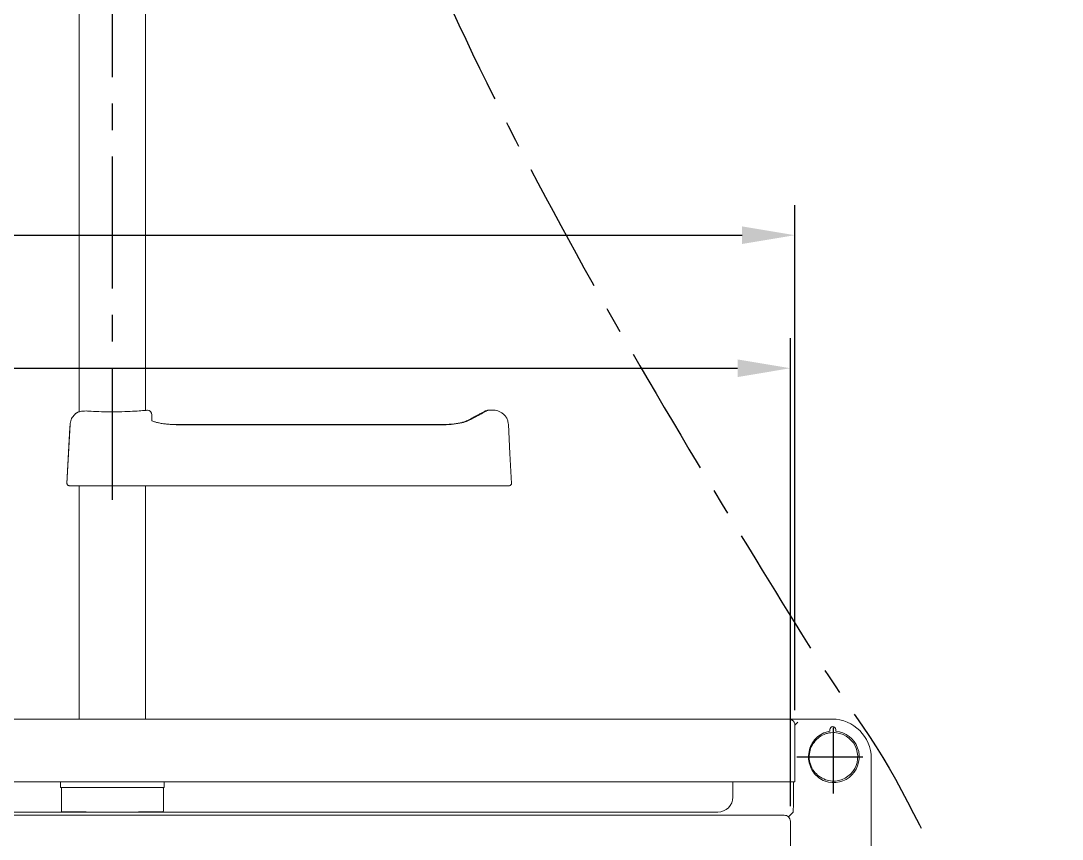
# Model space of a CAD drawing. Extents: x 2239 to 2659, y -1043 to -449.
# Drawn here: x 2356.2 to 2425.2, y -858.3 to -804.1 of the extents above; entities that cross this region are included whole.
import ezdxf

# ---------------------------------------------------------------- set-up
doc = ezdxf.new("R2010")
doc.units = 0
doc.header["$LTSCALE"] = 7
doc.header["$MEASUREMENT"] = 0
doc.linetypes.add('CENTER', pattern=[2, 1.25, -0.25, 0.25, -0.25])
doc.layers.get('0').update_dxf_attribs({"color": 2, "linetype": 'CONTINUOUS'})
doc.layers.add('CL', color=1, linetype='CENTER')
doc.layers.add('D', color=2, linetype='CONTINUOUS')

msp = doc.modelspace()

# ---------------------------------------------------------------- linework, layer by layer
at = {"color": 1, "linetype": 'CENTER'}
msp.add_line((2362.251, -835.792), (2362.247, -583.382), dxfattribs=at)
at = {"color": 7, "linetype": 'Continuous', "lineweight": 15}
for p, q in [((2360.051, -741.089), (2360.051, -829.962)), ((2364.451, -829.864), (2364.451, -741.088)), ((2364.875, -830.549), (2364.861, -830.129)), ((2387.491, -829.852), (2387.131, -829.852)), ((2359.447, -830.803), (2359.447, -830.803)), ((2384.155, -830.803), (2366.476, -830.803)), ((2384.155, -830.815), (2366.476, -830.815)), ((2384.155, -830.803), (2384.155, -830.803)), ((2359.242, -834.705), (2359.242, -834.712)), ((2359.242, -834.705), (2359.242, -834.705)), ((2359.242, -834.712), (2359.242, -834.705)), ((2360.051, -834.852), (2360.051, -850.316)), ((2384.445, -834.852), (2363.497, -834.852)), ((2364.451, -850.316), (2364.451, -834.852)), ((2315.151, -850.316), (2362.251, -850.316)), ((2362.251, -850.316), (2409.952, -850.316)), ((2407.689, -850.514), (2407.489, -850.716)), ((2407.489, -850.716), (2407.489, -854.478)), ((2409.802, -851.126), (2409.802, -851.017)), ((2410.202, -851.126), (2410.202, -851.017)), ((2412.551, -852.916), (2412.551, -875.716)), ((2403.187, -854.478), (2321.915, -854.478)), ((2358.82, -854.478), (2358.82, -854.485)), ((2407.187, -854.478), (2403.187, -854.478)), ((2403.378, -854.483), (2403.378, -855.483)), ((2407.389, -854.478), (2407.187, -854.478)), ((2407.388, -854.478), (2407.388, -855.497)), ((2407.389, -854.478), (2407.388, -854.478)), ((2407.489, -854.478), (2407.389, -854.478)), ((2358.814, -854.514), (2358.811, -854.856)), ((2365.69, -854.856), (2358.811, -854.856)), ((2358.871, -854.916), (2358.871, -856.396)), ((2365.631, -856.396), (2365.631, -854.916)), ((2365.69, -854.856), (2365.687, -854.514)), ((2322.724, -856.478), (2402.378, -856.483)), ((2360.151, -856.456), (2358.931, -856.456)), ((2365.571, -856.456), (2364.351, -856.456)), ((2407.383, -856.489), (2407.07, -856.802)), ((2407.383, -856.472), (2407.383, -856.484)), ((2406.787, -856.685), (2318.315, -856.685)), ((2407.187, -877.552), (2407.187, -857.08))]:
    msp.add_line(p, q, dxfattribs=at)
at = {"color": 8, "linetype": 'Continuous', "lineweight": 15}
for p, q in [((2366.476, -830.815), (2366.476, -830.803)), ((2384.155, -830.815), (2384.155, -830.803)), ((2365.236, -854.478), (2365.236, -854.485))]:
    msp.add_line(p, q, dxfattribs=at)
at = {"color": 7, "linetype": 'Continuous', "lineweight": 15, "flags": 128}
for points in [[(2359.923, -830.006), (2359.946, -829.995), (2359.961, -829.992)], [(2359.447, -830.803), (2359.407, -831.564), (2359.242, -834.705)], [(2359.447, -830.803), (2359.407, -831.564), (2359.242, -834.705)], [(2359.447, -830.803), (2359.436, -831.003), (2359.394, -831.802), (2359.242, -834.705)], [(2388.705, -834.704), (2388.602, -832.728), (2388.501, -830.805)]]:
    msp.add_lwpolyline(points, dxfattribs=at)
at = {"color": 7, "linetype": 'Continuous', "lineweight": 15}
for centre, radius, start, end in [((2364.561, -830.152), 0.3, 0.01203, 87.84826), ((2387.141, -830.152), 0.3, 91.83316, 118.76244), ((2388.565, -834.712), 0.14, 270, 4.66385), ((2410.051, -852.816), 1.709, 98.36658, 109.19036), ((2410.051, -852.822), 1.703, 250.73742, 84.90517), ((2410.051, -852.821), 1.604, 250.74683, 82.89768), ((2410.051, -852.816), 1.609, 100.79914, 109.19036), ((2410.021, -852.731), 1.519, 81.34708, 100.28899), ((2402.378, -855.483), 1, 270.01315, 359.98698)]:
    msp.add_arc(centre, radius, start, end, dxfattribs=at)
at = {"color": 8, "linetype": 'Continuous', "lineweight": 15}
msp.add_arc((2385.865, -830.764), 0.243, 83.71486, 118.07493, dxfattribs=at)
at = {"color": 7, "linetype": 'Continuous', "lineweight": 15, "extrusion": (0, 0, -1)}
for centre, major_axis, start_param, end_param in [((2409.951, -852.916), (1.839, 1.839), 5.497885, 7.068486), ((2410.002, -851.017), (-0.141, -0.142), 2.356292, 3.926893)]:
    msp.add_ellipse(centre, major_axis=major_axis, ratio=0.999805, start_param=start_param, end_param=end_param, dxfattribs=at)
at = {"color": 7, "linetype": 'Continuous', "lineweight": 15}
for centre, major_axis, ratio, start_param, end_param in [((2410.002, -851.017), (0.141, -0.141), 0.999805, 2.356292, 3.926893), ((2362.251, -856.456), (2.1, 0), 0.013964, 3.141593, 4.712389), ((2362.251, -856.456), (2.1, 0), 0.013964, 4.712389, 6.283185)]:
    msp.add_ellipse(centre, major_axis=major_axis, ratio=ratio, start_param=start_param, end_param=end_param, dxfattribs=at)
at = {"color": 1, "linetype": 'CENTER'}
msp.add_open_spline([(2372.101, -747.093), (2372.053, -752.618), (2372.055, -753.138), (2372.074, -754.18), (2372.088, -754.704), (2372.124, -755.748), (2372.146, -756.27), (2372.227, -757.836), (2372.299, -758.879), (2372.563, -762.005), (2372.807, -764.085), (2373.724, -770.299), (2374.581, -774.409), (2377.081, -783.932), (2378.895, -789.301), (2383.082, -799.827), (2385.455, -804.986), (2390.563, -815.133), (2393.299, -820.121), (2398.978, -829.992), (2401.923, -834.874), (2407.198, -843.524), (2409.517, -847.294), (2414.444, -854.299), (2416.343, -858.725), (2419.767, -865.007), (2421.013, -867.406), (2423.28, -872.178), (2424.311, -874.546), (2425.205, -876.983)], degree=3, knots=[0, 0, 0, 0, 0.0077578, 0.0077578, 0.0155157, 0.0155157, 0.0232735, 0.0232735, 0.0387892, 0.0387892, 0.0698205, 0.0698205, 0.1318833, 0.1318833, 0.2154483, 0.2154483, 0.2990134, 0.2990134, 0.3825785, 0.3825785, 0.4661436, 0.4661436, 0.5308656, 0.5308656, 0.5955875, 0.5955875, 0.6347496, 0.6347496, 0.6718964, 0.6718964, 0.6718964, 0.6718964], dxfattribs=at)
at = {"color": 7, "linetype": 'Continuous', "lineweight": 15}
for points, knots in [([(2359.815, -830.079), (2359.735, -830.158), (2359.575, -830.317), (2359.469, -830.584), (2359.452, -830.749), (2359.447, -830.803)], [0, 0, 0, 0, 0.402783, 0.805566, 1, 1, 1, 1]), ([(2359.923, -830.006), (2359.919, -830.008), (2359.912, -830.011), (2359.891, -830.024), (2359.864, -830.042), (2359.837, -830.061), (2359.821, -830.074), (2359.815, -830.079)], [0, 0, 0, 0, 0.193339, 0.391978, 0.610991, 0.869871, 1, 1, 1, 1]), ([(2360.521, -829.901), (2360.373, -829.909), (2360.098, -829.924), (2359.978, -829.98), (2359.923, -830.006)], [0, 0, 0, 0, 0.53756, 1, 1, 1, 1]), ([(2364.561, -829.854), (2364.539, -829.856), (2364.472, -829.862), (2364.174, -829.888), (2363.611, -829.927), (2362.891, -829.957), (2362.098, -829.965), (2361.326, -829.948), (2360.809, -829.921), (2360.575, -829.905), (2360.521, -829.901)], [0, 0, 0, 0, 0.072049, 0.219127, 0.366592, 0.514344, 0.661749, 0.808722, 0.955951, 1, 1, 1, 1]), ([(2364.572, -829.853), (2364.572, -829.853), (2364.572, -829.853), (2364.571, -829.853), (2364.57, -829.853), (2364.569, -829.853), (2364.569, -829.853), (2364.559, -829.854), (2364.557, -829.854)], [0, 0, 0, 0, 0.001794, 0.015661, 0.045403, 0.144502, 0.810793, 1, 1, 1, 1]), ([(2364.569, -829.853), (2364.569, -829.853), (2364.569, -829.853), (2364.564, -829.853), (2364.559, -829.854)], [0, 0, 0, 0, 0.121602, 1, 1, 1, 1]), ([(2364.561, -829.854), (2364.561, -829.854), (2364.567, -829.853), (2364.571, -829.853), (2364.573, -829.853), (2364.573, -829.853), (2364.573, -829.853)], [0, 0, 0, 0, 0.0354533, 0.7251195, 0.9999165, 1, 1, 1, 1]), ([(2386.994, -829.891), (2386.992, -829.892), (2386.989, -829.894), (2386.94, -829.921), (2386.83, -829.981), (2386.664, -830.071), (2386.444, -830.188), (2386.166, -830.335), (2385.931, -830.457), (2385.779, -830.536), (2385.752, -830.55)], [0, 0, 0, 0, 0.075918, 0.221723, 0.368067, 0.516334, 0.666038, 0.816691, 0.967724, 1, 1, 1, 1]), ([(2388.498, -830.805), (2388.492, -830.739), (2388.479, -830.593), (2388.392, -830.376), (2388.253, -830.176), (2388.076, -830.024), (2387.893, -829.924), (2387.712, -829.871), (2387.578, -829.85), (2387.506, -829.854), (2387.491, -829.855)], [0, 0, 0, 0, 0.12992, 0.284681, 0.452968, 0.60214, 0.736706, 0.859231, 0.970341, 1, 1, 1, 1]), ([(2365.994, -830.784), (2365.895, -830.775), (2365.692, -830.757), (2365.418, -830.712), (2365.178, -830.659), (2364.991, -830.6), (2364.907, -830.565), (2364.875, -830.549)], [0, 0, 0, 0, 0.1601483, 0.3277569, 0.4956889, 0.6626586, 0.8146033, 0.8146033, 0.8146033, 0.8146033]), ([(2366.476, -830.801), (2366.427, -830.801), (2366.269, -830.802), (2366.104, -830.796), (2365.998, -830.785), (2365.994, -830.784)], [0, 0, 0, 0, 0.302041, 0.969509, 1, 1, 1, 1]), ([(2385.891, -830.523), (2385.782, -830.569), (2385.563, -830.661), (2385.019, -830.766), (2384.522, -830.811), (2384.231, -830.814), (2384.155, -830.815)], [0, 0, 0, 0, 0.301502, 0.60195, 0.896903, 1, 1, 1, 1]), ([(2384.658, -830.781), (2384.607, -830.785), (2384.452, -830.799), (2384.279, -830.805), (2384.162, -830.803), (2384.155, -830.802)], [0, 0, 0, 0, 0.31318, 0.959779, 1, 1, 1, 1]), ([(2385.75, -830.549), (2385.734, -830.557), (2385.69, -830.58), (2385.558, -830.627), (2385.363, -830.681), (2385.111, -830.73), (2384.872, -830.765), (2384.712, -830.777), (2384.658, -830.781)], [0, 0, 0, 0, 0.104353, 0.284002, 0.479846, 0.685438, 0.893381, 1, 1, 1, 1]), ([(2359.242, -834.712), (2359.243, -834.725), (2359.245, -834.748), (2359.26, -834.784), (2359.288, -834.82), (2359.332, -834.846), (2359.366, -834.852), (2359.383, -834.852), (2359.383, -834.852)], [0, 0, 0, 0, 0.163977, 0.318378, 0.519218, 0.774329, 0.99516, 1, 1, 1, 1]), ([(2359.383, -834.852), (2359.383, -834.852), (2359.366, -834.852), (2359.332, -834.846), (2359.288, -834.82), (2359.26, -834.784), (2359.245, -834.748), (2359.243, -834.725), (2359.242, -834.712)], [0, 0, 0, 0, 0.00484, 0.225655, 0.48076, 0.681604, 0.836009, 1, 1, 1, 1]), ([(2360.948, -834.852), (2360.791, -834.852), (2360.475, -834.852), (2360.093, -834.852), (2359.786, -834.852), (2359.496, -834.852), (2359.427, -834.852), (2359.383, -834.852)], [0, 0, 0, 0, 0.171584, 0.343168, 0.518783, 0.694398, 1, 1, 1, 1]), ([(2363.497, -834.852), (2363.336, -834.852), (2363.015, -834.852), (2362.546, -834.852), (2362.106, -834.852), (2361.703, -834.852), (2361.354, -834.852), (2361.106, -834.852), (2360.989, -834.852), (2360.948, -834.852)], [0, 0, 0, 0, 0.15304, 0.306079, 0.459124, 0.612169, 0.76513, 0.918091, 1, 1, 1, 1]), ([(2386.994, -834.852), (2386.914, -834.852), (2386.755, -834.852), (2386.432, -834.852), (2386.056, -834.852), (2385.635, -834.852), (2385.18, -834.852), (2384.777, -834.852), (2384.531, -834.852), (2384.445, -834.852)], [0, 0, 0, 0, 0.153041, 0.30608, 0.459126, 0.612171, 0.765132, 0.918094, 1, 1, 1, 1]), ([(2388.561, -834.852), (2388.554, -834.852), (2388.54, -834.852), (2388.391, -834.852), (2388.163, -834.852), (2387.859, -834.852), (2387.478, -834.852), (2387.155, -834.852), (2386.994, -834.852)], [0, 0, 0, 0, 0.167674, 0.350448, 0.510946, 0.671445, 0.835722, 1, 1, 1, 1]), ([(2407.489, -850.716), (2407.484, -850.666), (2407.476, -850.588), (2407.426, -850.495), (2407.374, -850.431), (2407.31, -850.38), (2407.217, -850.33), (2407.14, -850.321), (2407.09, -850.316)], [0, 0, 0, 0, 0.2394572, 0.3683587, 0.4999931, 0.6316314, 0.7605368, 1, 1, 1, 1]), ([(2409.489, -854.43), (2409.489, -854.43), (2409.331, -854.37), (2409.035, -854.206), (2408.68, -853.83), (2408.452, -853.368), (2408.369, -852.844), (2408.432, -852.348), (2408.63, -851.88), (2408.954, -851.491), (2409.279, -851.284), (2409.461, -851.213), (2409.489, -851.202), (2409.489, -851.202)], [0, 0, 0, 0, 0.000003, 0.120701, 0.237149, 0.375242, 0.493224, 0.611461, 0.727495, 0.860903, 0.978152, 0.999997, 1, 1, 1, 1]), ([(2409.522, -851.297), (2409.494, -851.307), (2409.315, -851.373), (2408.995, -851.567), (2408.675, -851.932), (2408.477, -852.373), (2408.414, -852.843), (2408.497, -853.34), (2408.725, -853.772), (2409.074, -854.132), (2409.37, -854.267), (2409.522, -854.335)], [0, 0, 0, 0, 0.022329, 0.141476, 0.275552, 0.390632, 0.50664, 0.622493, 0.75981, 0.877141, 1, 1, 1, 1]), ([(2358.82, -854.485), (2358.817, -854.495), (2358.813, -854.509), (2358.816, -854.513), (2358.817, -854.514)], [0, 0, 0, 0, 0.730287, 1, 1, 1, 1]), ([(2365.685, -854.513), (2365.686, -854.507), (2365.688, -854.491), (2365.685, -854.483), (2365.683, -854.478)], [0, 0, 0, 0, 0.374576, 1, 1, 1, 1]), ([(2358.931, -854.856), (2358.924, -854.856), (2358.911, -854.858), (2358.893, -854.868), (2358.879, -854.883), (2358.873, -854.898), (2358.871, -854.909), (2358.871, -854.914), (2358.871, -854.916)], [0, 0, 0, 0, 0.21464, 0.429284, 0.643929, 0.858582, 0.943568, 1, 1, 1, 1]), ([(2365.631, -854.916), (2365.631, -854.914), (2365.631, -854.909), (2365.629, -854.898), (2365.623, -854.883), (2365.609, -854.868), (2365.591, -854.858), (2365.578, -854.856), (2365.571, -854.856)], [0, 0, 0, 0, 0.056432, 0.141419, 0.356073, 0.570715, 0.785364, 1, 1, 1, 1]), ([(2407.388, -855.497), (2407.388, -855.679), (2407.388, -856.042), (2407.385, -856.328), (2407.383, -856.472)], [0, 0, 0, 0, 0.49999, 1, 1, 1, 1]), ([(2358.931, -856.456), (2358.924, -856.455), (2358.911, -856.454), (2358.893, -856.443), (2358.879, -856.428), (2358.873, -856.413), (2358.871, -856.402), (2358.871, -856.397), (2358.871, -856.396)], [0, 0, 0, 0, 0.21464, 0.429275, 0.643924, 0.858567, 0.943569, 1, 1, 1, 1]), ([(2365.631, -856.396), (2365.631, -856.397), (2365.631, -856.402), (2365.629, -856.413), (2365.623, -856.428), (2365.609, -856.443), (2365.591, -856.454), (2365.578, -856.455), (2365.571, -856.456)], [0, 0, 0, 0, 0.056431, 0.141433, 0.356078, 0.570724, 0.785363, 1, 1, 1, 1]), ([(2407.187, -857.085), (2407.181, -857.032), (2407.169, -856.927), (2407.076, -856.795), (2406.944, -856.703), (2406.839, -856.691), (2406.787, -856.685)], [0, 0, 0, 0, 0.2500006, 0.4999984, 0.7499991, 1, 1, 1, 1])]:
    msp.add_open_spline(points, degree=3, knots=knots, dxfattribs=at)
at = {"color": 8, "linetype": 'Continuous', "lineweight": 15}
msp.add_open_spline([(2387.131, -829.858), (2387.133, -829.857), (2387.14, -829.852), (2387.065, -829.894), (2386.876, -829.998), (2386.521, -830.193), (2386.103, -830.412), (2385.891, -830.523)], degree=3, knots=[0, 0, 0, 0, 0.0781742, 0.2601733, 0.4421777, 0.7187124, 1, 1, 1, 1], dxfattribs=at)
at = {"color": 7, "linetype": 'Continuous', "lineweight": 15}
msp.add_open_spline([(2407.383, -856.484), (2407.383, -856.485), (2407.383, -856.487), (2407.383, -856.489)], degree=3, dxfattribs=at)
at = {"layer": 'CL', "ltscale": 0.5}
for p, q in [((2410.051, -855.252), (2410.051, -850.392)), ((2407.621, -852.822), (2412.481, -852.822))]:
    msp.add_line(p, q, dxfattribs=at)
at = {"layer": 'D'}
for p, q in [((2407.489, -849.716), (2407.489, -816.257)), ((2321.112, -818.257), (2403.989, -818.257)), ((2407.187, -856.085), (2407.187, -825.072)), ((2321.415, -827.072), (2403.687, -827.072))]:
    msp.add_line(p, q, dxfattribs=at)
for points in [[(2403.989, -817.674), (2403.989, -818.84), (2407.489, -818.257)], [(2403.687, -826.489), (2403.687, -827.656), (2407.187, -827.072)]]:
    msp.add_solid(points, dxfattribs=at)

doc.saveas('drawing.dxf')
